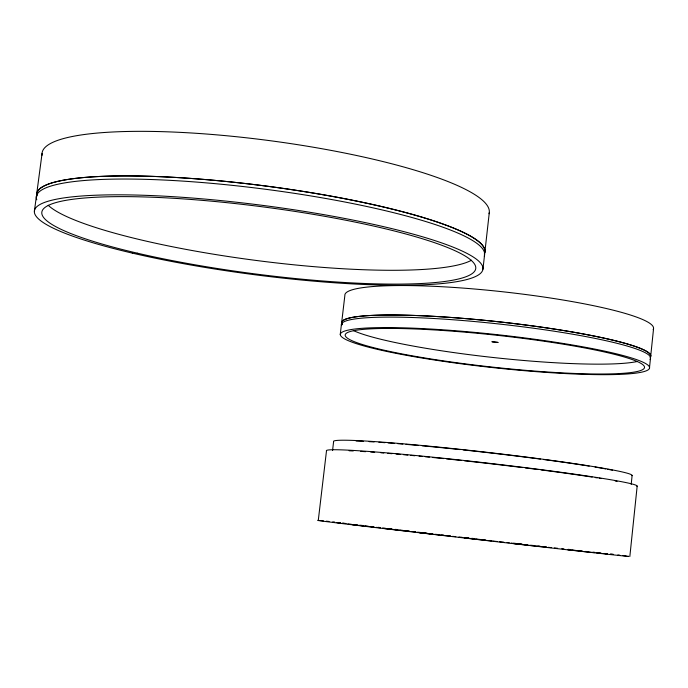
<?xml version="1.0" encoding="UTF-8"?>
<svg xmlns="http://www.w3.org/2000/svg" width="688" height="688" viewBox="0 0 688 688"><rect width="100%" height="100%" fill="white"/><g stroke="black" fill="none" stroke-linecap="round" stroke-linejoin="round"><path stroke-width="1.03" d="M631.188 484.404L632.134 475.382M629.838 556.549L637.174 486.081M650.676 356.384L653.557 328.649M649.429 368.295L650.521 358.035M482.942 269.266L484.567 254.887M484.851 252.272L489.28 212.721M340.233 334.626L341.446 324.194M341.626 322.87L344.86 295.496A155.264 20.201 6.2 0 1 504.717 291.987A155.264 20.201 6.2 0 1 653.161 329.595M332.553 450.58L333.603 441.67A150.233 6.527 6.5 0 1 486.734 452.3A150.233 6.527 6.5 0 1 631.833 475.666M34.4 211.207L36.412 196.08M36.705 193.861L42.063 153.493M569.819 549.832L567.531 549.609L570.128 549.927M571.917 550.047L576.123 550.469M579.27 550.778L582.426 551.097M585.574 551.415L588.73 551.733M589.229 552.129L594.484 552.645M596.591 552.86L600.796 553.272M602.894 553.487L607.1 553.9M610.247 554.218L612.354 554.425L610.308 554.184M491.137 540.888L480.353 539.745M493.27 541.103L497.519 541.542M499.643 541.757L503.9 542.196M507.082 542.522L509.215 542.737M513.463 543.176L515.587 543.391M519.844 543.821L521.968 544.045M522.106 544.354L511.313 543.262L515.407 543.761M524.222 544.569L527.378 544.896M530.543 545.214L533.707 545.532M537.921 545.962L540.028 546.177M544.242 546.607L546.349 546.822M545.971 547.098L527.954 545.231M548.087 547.313L551.251 547.631M554.416 547.949L557.59 548.267M561.812 548.697L563.919 548.912M568.142 549.334L570.257 549.549M588.18 552.017L582.865 551.423M403.804 530.74L409.085 531.291M411.192 531.514L415.423 531.953M417.53 532.168L420.703 532.503M423.868 532.83L427.042 533.166M430.206 533.492L432.322 533.716M432.193 533.957L419.164 532.607L420.901 532.83M435.358 534.284L438.523 534.61M441.696 534.946L443.803 535.161M448.026 535.599L450.141 535.823M450.442 536.115L438.987 534.929M452.575 536.339L455.766 536.666M458.965 537.001L462.155 537.328M465.355 537.663L468.545 537.99M471.744 538.317L473.877 538.541M473.843 538.816L463.987 537.801L479.708 539.667M475.976 539.039L480.233 539.478M482.365 539.693L485.565 540.02M489.83 540.458L491.963 540.682M354.096 524.583L357.244 524.918M360.392 525.245L362.481 525.469M356.917 525.099L352.282 524.617L353.383 524.755M359.033 525.322L363.255 525.77M365.371 525.993L368.544 526.32M371.709 526.655L373.825 526.879M378.047 527.326L380.163 527.55M374.066 527.137L371.434 526.853M376.19 527.352L380.438 527.799M382.562 528.023L385.744 528.358M388.935 528.694L392.117 529.029M395.308 529.364L397.432 529.588M391.412 529.192L383.612 528.384L385.684 528.642M393.527 529.416L397.759 529.855M399.874 530.078L403.039 530.414M406.212 530.74L409.386 531.076M413.617 531.514L415.724 531.738M339.829 522.863L336.707 522.527L338.926 522.828M342.951 523.19L346.073 523.525M403.581 530.715L398.008 530.087M369.766 526.673L370.712 526.776M438.6 534.886L432.743 534.215M351.465 524.29L347.939 523.886M368.656 526.544L363.892 525.993M527.318 545.154L515.957 543.83M592.936 552.154L594.974 552.395M598.044 552.748L601.106 553.109M604.176 553.47L607.246 553.831M342.099 523.198L345.264 523.568M362.929 525.881L354.208 524.858M582.246 551.355L571.186 550.056M397.38 530.009L386.673 528.754M432.15 534.146L421.366 532.882M342.486 324.693A155.454 17.69 6.2 0 1 493.846 321.27A155.454 17.69 6.2 0 1 650.28 357.21M637.415 361.458A150.44 16.994 6.2 0 1 494.079 357.597A150.44 16.994 6.2 0 1 353.331 330.532M341.446 325.183A155.471 17.51 6.2 0 1 500.133 324.125A155.471 17.51 6.2 0 1 649.997 359.291M342.443 324.573A155.393 17.682 6.2 0 1 494.904 321.391A155.393 17.682 6.2 0 1 650.134 357.313M36.834 195.813A225.974 37.152 7.4 0 1 265.155 185.941A225.974 37.152 7.4 0 1 484.283 254.035M471.486 260.227A218.621 35.681 7.4 0 1 256.77 260.528A218.621 35.681 7.4 0 1 48.203 205.282M36.782 199.787A225.999 36.774 7.4 0 1 259.333 188.478A225.999 36.774 7.4 0 1 484.257 256.151M36.971 196.011A225.879 37.135 7.4 0 1 262.429 185.605A225.879 37.135 7.4 0 1 484.481 253.322M42.088 155.264A225.569 42.372 7.6 0 1 269.12 140.567A225.569 42.372 7.6 0 1 489.048 213.744M627.809 556.222A156.855 0.611 6.6 0 1 484.894 540.364A156.855 0.611 6.6 0 1 318.277 520.42L326.49 450.881A156.357 5.874 6.5 0 1 485.754 462.912A156.357 5.874 6.5 0 1 636.839 486.33M319.361 520.489A156.855 0.611 6.6 0 1 323.463 520.876M326.267 521.169A156.855 0.611 6.6 0 1 329.045 521.461M332.768 521.857A156.855 0.611 6.6 0 1 334.721 522.072M338.565 522.484A156.855 0.611 6.6 0 1 340.56 522.708M611.795 554.175A156.855 0.611 6.6 0 1 613.567 554.399M617.876 554.932A156.855 0.611 6.6 0 1 619.802 555.182M622.829 555.56A156.855 0.611 6.6 0 1 626.372 556.024M349.091 450.769A150.302 5.642 6.5 0 1 353.254 450.958M360.753 451.371A150.302 5.642 6.5 0 1 365.62 451.681M370.72 452.033A150.302 5.642 6.5 0 1 374.659 452.317M380.894 452.79A150.302 5.642 6.5 0 1 383.809 453.022M387.808 453.349A150.302 5.642 6.5 0 1 391.936 453.693M396.09 454.046A150.302 5.642 6.5 0 1 400.339 454.424M403.589 454.716A150.302 5.642 6.5 0 1 407.778 455.095M410.805 455.37A150.302 5.642 6.5 0 1 414.898 455.757M419.061 456.153A150.302 5.642 6.5 0 1 422.122 456.445M425.218 456.746A150.302 5.642 6.5 0 1 429.398 457.159M432.554 457.468A150.302 5.642 6.5 0 1 443.528 458.586M446.564 458.896A150.302 5.642 6.5 0 1 461.433 460.478M464.529 460.814A150.302 5.642 6.5 0 1 522.33 467.539M525.314 467.909A150.302 5.642 6.5 0 1 537.939 469.508M541.017 469.904A150.302 5.642 6.5 0 1 592.179 477.085M595.189 477.558A150.302 5.642 6.5 0 1 597.236 477.885M599.231 478.203A150.302 5.642 6.5 0 1 601.166 478.521M615.21 480.972A150.302 5.642 6.5 0 1 617.076 481.333M356.083 441.025A146.191 6.347 6.5 0 1 363.316 441.335M369.112 441.644A146.191 6.347 6.5 0 1 374.126 441.945M378.899 442.264A146.191 6.347 6.5 0 1 384.962 442.685M388.058 442.917A146.191 6.347 6.5 0 1 394.508 443.416M397.724 443.674A146.191 6.347 6.5 0 1 402.833 444.095M405.98 444.362A146.191 6.347 6.5 0 1 418.029 445.42M422.071 445.798A146.191 6.347 6.5 0 1 460.1 449.582M463.213 449.909A146.191 6.347 6.5 0 1 540.441 459.094M543.632 459.515A146.191 6.347 6.5 0 1 589.16 466.103M595.043 467.066A146.191 6.347 6.5 0 1 605.775 468.924M607.736 469.293A146.191 6.347 6.5 0 1 612.544 470.222M492.058 341.773L497.966 342.426L492.058 341.773M410.753 355.55A150.509 16.065 6.2 0 0 644.028 368.536A150.509 16.065 6.2 0 0 429.596 329.664A150.509 16.065 6.2 0 0 410.753 355.55M407.674 355.541A155.54 16.607 6.2 0 0 649.051 369.06A155.54 16.607 6.2 0 0 427.85 328.873A155.54 16.607 6.2 0 0 407.674 355.541M137.273 253.158A218.775 33.746 7.4 0 0 475.288 270.1A218.775 33.746 7.4 0 0 163.925 197.748A218.775 33.746 7.4 0 0 137.273 253.158M132.32 253.115A226.146 34.899 7.4 0 0 482.391 270.926A226.146 34.899 7.4 0 0 161.396 196.02A226.146 34.899 7.4 0 0 132.32 253.115"/></g></svg>
